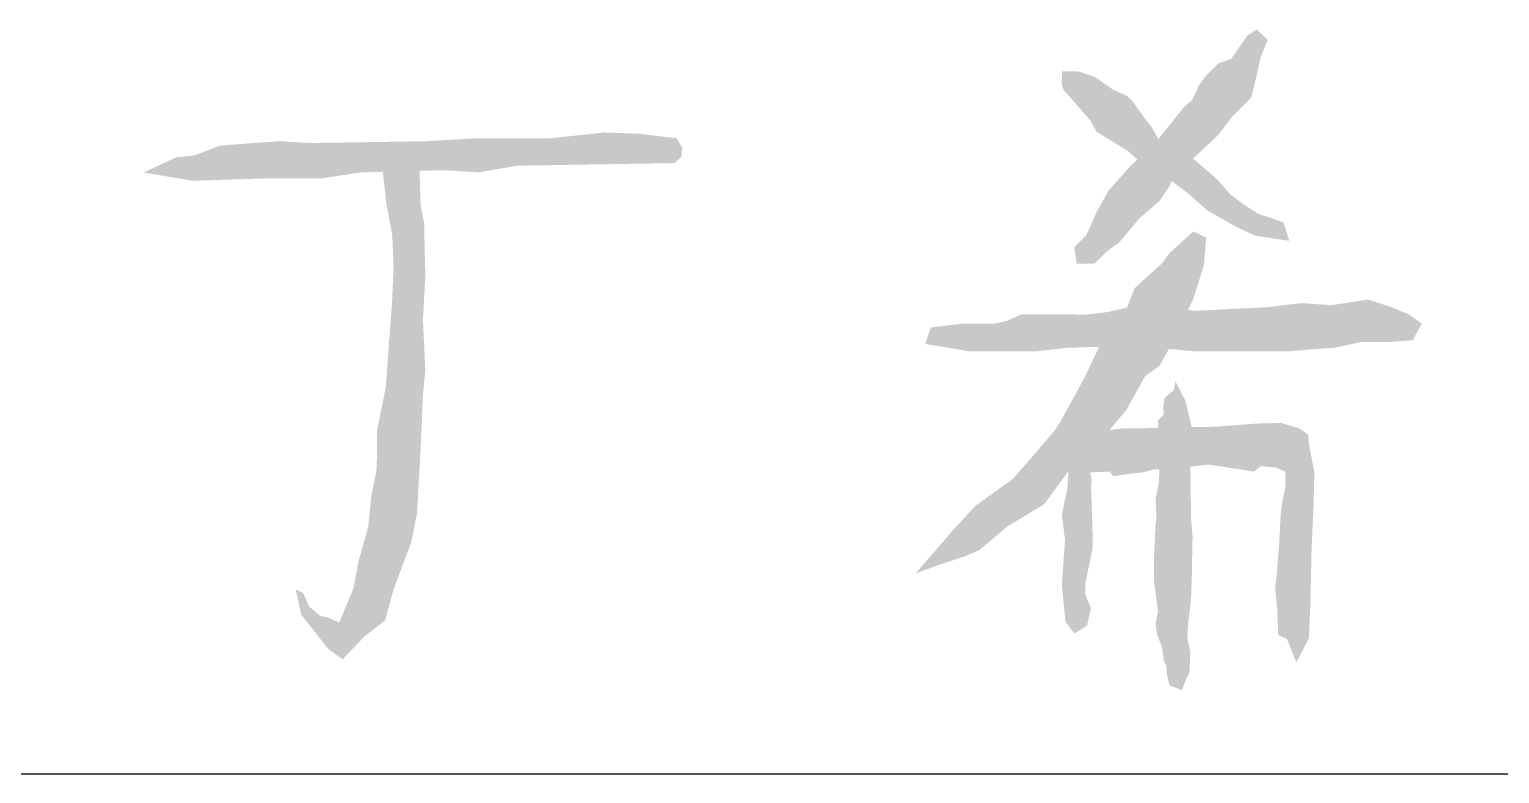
# Model space of a CAD drawing. Extents: x 5188914 to 7068445, y -542675 to 2032183.
# Drawn here: x 5236156 to 5237340, y -492966 to -492366 of the extents above; entities that cross this region are included whole.
import ezdxf

# ---------------------------------------------------------------- set-up
doc = ezdxf.new("R2010")
doc.units = 0
doc.header["$LTSCALE"] = 1000
doc.header["$MEASUREMENT"] = 0
doc.layers.get('0').update_dxf_attribs({"linetype": 'CONTINUOUS'})
doc.layers.add('HATCH', color=8, linetype='CONTINUOUS')

msp = doc.modelspace()

# ---------------------------------------------------------------- hatches: boundary and pattern name
at = {"layer": 'HATCH'}
h = msp.add_hatch(color=0, dxfattribs=at)
h.paths.add_polyline_path([(5237112.8, -492487.1), (5237097.4, -492473.8), (5237093.4, -492470.5), (5237078, -492484.7), (5237076.2, -492488.6), (5237089.9, -492498.9), (5237104.8, -492512.2), (5237128.3, -492525.5), (5237143.2, -492532.5), (5237157.1, -492534.6), (5237171, -492536.7), (5237166.2, -492521.8), (5237145.9, -492514.9), (5237134.2, -492507.4), (5237123.5, -492499.4)])
h.paths.add_polyline_path([(5237093.4, -492470.5), (5237089.7, -492467.4), (5237080.7, -492461.6), (5237065.9, -492455.7), (5237065.4, -492454.8), (5237052.8, -492467), (5237048.5, -492471.2), (5237058.9, -492480.7), (5237074.9, -492487.6), (5237076.2, -492488.6), (5237078, -492484.7)])
h.paths.add_polyline_path([(5237125, -492436.6), (5237140.2, -492421.4), (5237144, -492406.2), (5237147.8, -492389.2), (5237153.5, -492374.9), (5237144.9, -492366.4), (5237137.4, -492371.1), (5237130.7, -492380.6), (5237124.1, -492390.1), (5237113.6, -492393.9), (5237104.1, -492403.4), (5237098.4, -492411), (5237092.7, -492423.3), (5237086.1, -492429), (5237074.7, -492443.2), (5237065.4, -492454.8), (5237065.9, -492455.7), (5237080.7, -492461.6), (5237089.7, -492467.4), (5237093.4, -492470.5), (5237102.2, -492462.2), (5237113.5, -492451.7)])
h.paths.add_polyline_path([(5237054.1, -492437.6), (5237045.1, -492424.8), (5237040.3, -492420), (5237028.5, -492414.6), (5237021.6, -492409.8), (5237014.1, -492404.5), (5237000.8, -492400.2), (5236988, -492400.2), (5236987.5, -492409.3), (5236988.8, -492414.7), (5236993.9, -492420.5), (5237001.1, -492428.7), (5237010.5, -492439.6), (5237015.7, -492448.8), (5237040.8, -492464.2), (5237048.5, -492471.2), (5237052.8, -492467), (5237065.4, -492454.8), (5237060.5, -492445.6)])
h.paths.add_polyline_path([(5237074.2, -492493.1), (5237076.2, -492488.6), (5237074.9, -492487.6), (5237058.9, -492480.7), (5237048.5, -492471.2), (5237041.8, -492477.7), (5237025.3, -492496.4), (5237015.8, -492513.5), (5237007.3, -492532.4), (5236997.8, -492541.9), (5236999.7, -492555.2), (5237013.9, -492555.2), (5237023.4, -492545.7), (5237033.9, -492538.1), (5237050.2, -492518.6), (5237066.1, -492504.9)])
h.paths.add_polyline_path([(5237102.2, -492556.1), (5237103.9, -492534.2), (5237093.7, -492529.1), (5237075.2, -492545.8), (5237068, -492555.3), (5237046.4, -492574.7), (5237040.3, -492590.5), (5237049.4, -492588.5), (5237089.4, -492592.4), (5237093.7, -492583.2)])
h.paths.add_polyline_path([(5237089.4, -492592.4), (5237049.4, -492588.5), (5237040.3, -492590.5), (5237039.4, -492592.8), (5237017.8, -492622.1), (5237050.9, -492621.3), (5237073.9, -492623.7), (5237081.9, -492608.4)])
h.paths.add_polyline_path([(5237277.6, -492603.4), (5237267.2, -492595.9), (5237253, -492590.1), (5237234.4, -492584), (5237205, -492588.5), (5237180.3, -492586.9), (5237153.8, -492590.1), (5237095.6, -492593), (5237089.4, -492592.4), (5237081.9, -492608.4), (5237073.9, -492623.7), (5237094.1, -492625.7), (5237132.9, -492625.7), (5237170.2, -492625.7), (5237186.6, -492624.3), (5237207.5, -492622.8), (5237228.4, -492618.3), (5237249.3, -492618.3), (5237270.2, -492616.8)])
h.paths.add_polyline_path([(5237039.4, -492592.8), (5237040.3, -492590.5), (5237024.2, -492594.1), (5237006.8, -492596.1), (5236979.3, -492595.9), (5236964.3, -492595.9), (5236955.4, -492595.9), (5236942.6, -492601.5), (5236933, -492603.4), (5236907.6, -492603.4), (5236882.3, -492606.4), (5236877.8, -492619.8), (5236913.6, -492625.7), (5236967.3, -492625.7), (5236992.7, -492622.8), (5237017.8, -492622.1)])
h.paths.add_polyline_path([(5237054.9, -492645.6), (5237066.7, -492637.2), (5237073.9, -492623.7), (5237050.9, -492621.3), (5237017.8, -492622.1), (5237005.8, -492647.3), (5236987.3, -492681.1), (5236982.4, -492688.9), (5236972.9, -492700.1), (5236948.4, -492728.4), (5236918, -492750.3), (5236899.4, -492770.6), (5236870, -492804.6), (5236889.2, -492797.6), (5236909.5, -492790.9), (5236921.4, -492785.8), (5236943.3, -492767.2), (5236973.7, -492748.7), (5236994.1, -492720.8), (5237024.4, -492691.2), (5237039.4, -492673.3)])
h.paths.add_polyline_path([(5237092.4, -492686.8), (5237071.4, -492687.1), (5237065.5, -492687.3), (5237065.9, -492695), (5237066.4, -492705.6), (5237065.9, -492715.5), (5237066.3, -492720.7), (5237077.7, -492720.1), (5237083.4, -492719.4), (5237091.3, -492718.6), (5237091.2, -492712)])
h.paths.add_polyline_path([(5237087.1, -492665.1), (5237079.2, -492649.8), (5237077.8, -492657.1), (5237070.5, -492663.1), (5237069.4, -492670.4), (5237069.9, -492676.4), (5237065.2, -492681), (5237065.5, -492687.3), (5237071.4, -492687.1), (5237092.4, -492686.8)])
h.paths.add_polyline_path([(5237065.9, -492695), (5237065.5, -492687.3), (5237049.2, -492687.8), (5237035.9, -492687.8), (5237026.1, -492689.2), (5237024.4, -492691.2), (5236994.1, -492720.8), (5236993.1, -492722.2), (5236992.2, -492736.5), (5236990.3, -492744.8), (5236987.8, -492757.4), (5236990.3, -492777.7), (5236988.4, -492804.3), (5236987.8, -492815), (5236989.7, -492834), (5236990.6, -492843.5), (5236997.9, -492853), (5237008, -492846.7), (5237011.2, -492832.7), (5237006.8, -492822), (5237006.8, -492811.9), (5237012.5, -492784.6), (5237012.5, -492772.6), (5237011.8, -492750.4), (5237011.2, -492734), (5237011.8, -492729.6), (5237010.6, -492723.2), (5237026.4, -492722.6), (5237029, -492726.4), (5237041.6, -492724.5), (5237053, -492723.2), (5237062.5, -492720.7), (5237066.3, -492720.7), (5237065.9, -492715.5), (5237066.4, -492705.6)])
h.paths.add_polyline_path([(5237186.1, -492692.8), (5237179.1, -492687.8), (5237163.9, -492683.3), (5237143, -492684), (5237118.3, -492685.9), (5237109.4, -492686.5), (5237092.4, -492686.8), (5237091.2, -492712), (5237091.3, -492718.6), (5237105.4, -492717), (5237114.5, -492718.2), (5237142.4, -492722.6), (5237148.1, -492718.2), (5237160.7, -492719.4), (5237167.7, -492722.7), (5237167.7, -492734.8), (5237164.4, -492751.9), (5237163.6, -492764.1), (5237162.8, -492779.5), (5237160.7, -492806.8), (5237159.5, -492816.3), (5237161.4, -492837.2), (5237161.4, -492841), (5237162, -492854.3), (5237169, -492857.4), (5237176.6, -492876.2), (5237186.7, -492856.8), (5237188, -492827), (5237188.8, -492786.8), (5237190.4, -492751.1), (5237191.1, -492722.6), (5237187.3, -492704.2)])
h.paths.add_polyline_path([(5237091.3, -492718.6), (5237083.4, -492719.4), (5237077.7, -492720.1), (5237066.3, -492720.7), (5237065.9, -492731.5), (5237063.2, -492744.7), (5237063.9, -492760.7), (5237063.2, -492765.3), (5237061.9, -492793.8), (5237061.9, -492810.4), (5237063.5, -492822.8), (5237065.3, -492834.9), (5237063.2, -492844.9), (5237064.6, -492854.2), (5237068.5, -492864.2), (5237069.9, -492874.8), (5237071.9, -492879.4), (5237072.5, -492886.7), (5237074.5, -492894.7), (5237084.5, -492898.7), (5237087.1, -492891.4), (5237090.5, -492884.7), (5237091.2, -492868), (5237088.8, -492857.2), (5237089.4, -492845.1), (5237091.8, -492825.8), (5237092.4, -492807.2), (5237093, -492774.6), (5237091.8, -492759.6)])
h = msp.add_hatch(color=0, dxfattribs=at)
h.paths.add_polyline_path([(5236682.2, -492461.7), (5236677.5, -492454.1), (5236647.1, -492450.4), (5236619.5, -492449.4), (5236575.9, -492454.1), (5236516, -492454.1), (5236475.2, -492456.5), (5236442.9, -492457), (5236381.2, -492457.9), (5236358.3, -492456.4), (5236337.5, -492457.9), (5236309.7, -492460), (5236288.9, -492468.1), (5236274.9, -492469.3), (5236248.3, -492481.7), (5236288.1, -492488.3), (5236347, -492486.4), (5236391.6, -492486.4), (5236423, -492481.6), (5236455.3, -492480.7), (5236489.5, -492479.8), (5236518.2, -492481.5), (5236528.4, -492479.8), (5236549.2, -492476.2), (5236590.1, -492475.5), (5236620.5, -492475), (5236675.6, -492474.1), (5236681.3, -492469.3)])
h.paths.add_polyline_path([(5236470.6, -492480.3), (5236455.3, -492480.7), (5236441, -492481.1), (5236443.9, -492507.3), (5236448.6, -492532), (5236449.6, -492558.5), (5236448.6, -492583.2), (5236446.7, -492608.8), (5236443.3, -492655.2), (5236436.3, -492689.5), (5236436.1, -492720.3), (5236431.6, -492742.7), (5236429.3, -492766.7), (5236421.5, -492794.3), (5236417.3, -492816.8), (5236409, -492836.7), (5236403.3, -492850.3), (5236397, -492865.5), (5236408.7, -492873.8), (5236425.8, -492855.7), (5236442.9, -492842.4), (5236449.5, -492817.8), (5236463.8, -492779.8), (5236468.5, -492756.1), (5236471.4, -492704.9), (5236473.3, -492660.3), (5236475.2, -492641.3), (5236473.3, -492600.5), (5236475.2, -492564.4), (5236474.2, -492521.7), (5236471.4, -492508.4)])
h.paths.add_polyline_path([(5236405.9, -492844.1), (5236395.4, -492839.7), (5236390.8, -492838.9), (5236381.6, -492831.2), (5236376.9, -492820.5), (5236370.8, -492817.4), (5236375.2, -492837.7), (5236381.6, -492845.8), (5236397, -492865.5), (5236403.3, -492850.3)])

# ---------------------------------------------------------------- linework, layer by layer
msp.add_line((5234307.2, -492965.9), (5239807.2, -492965.9))

doc.saveas('drawing.dxf')
